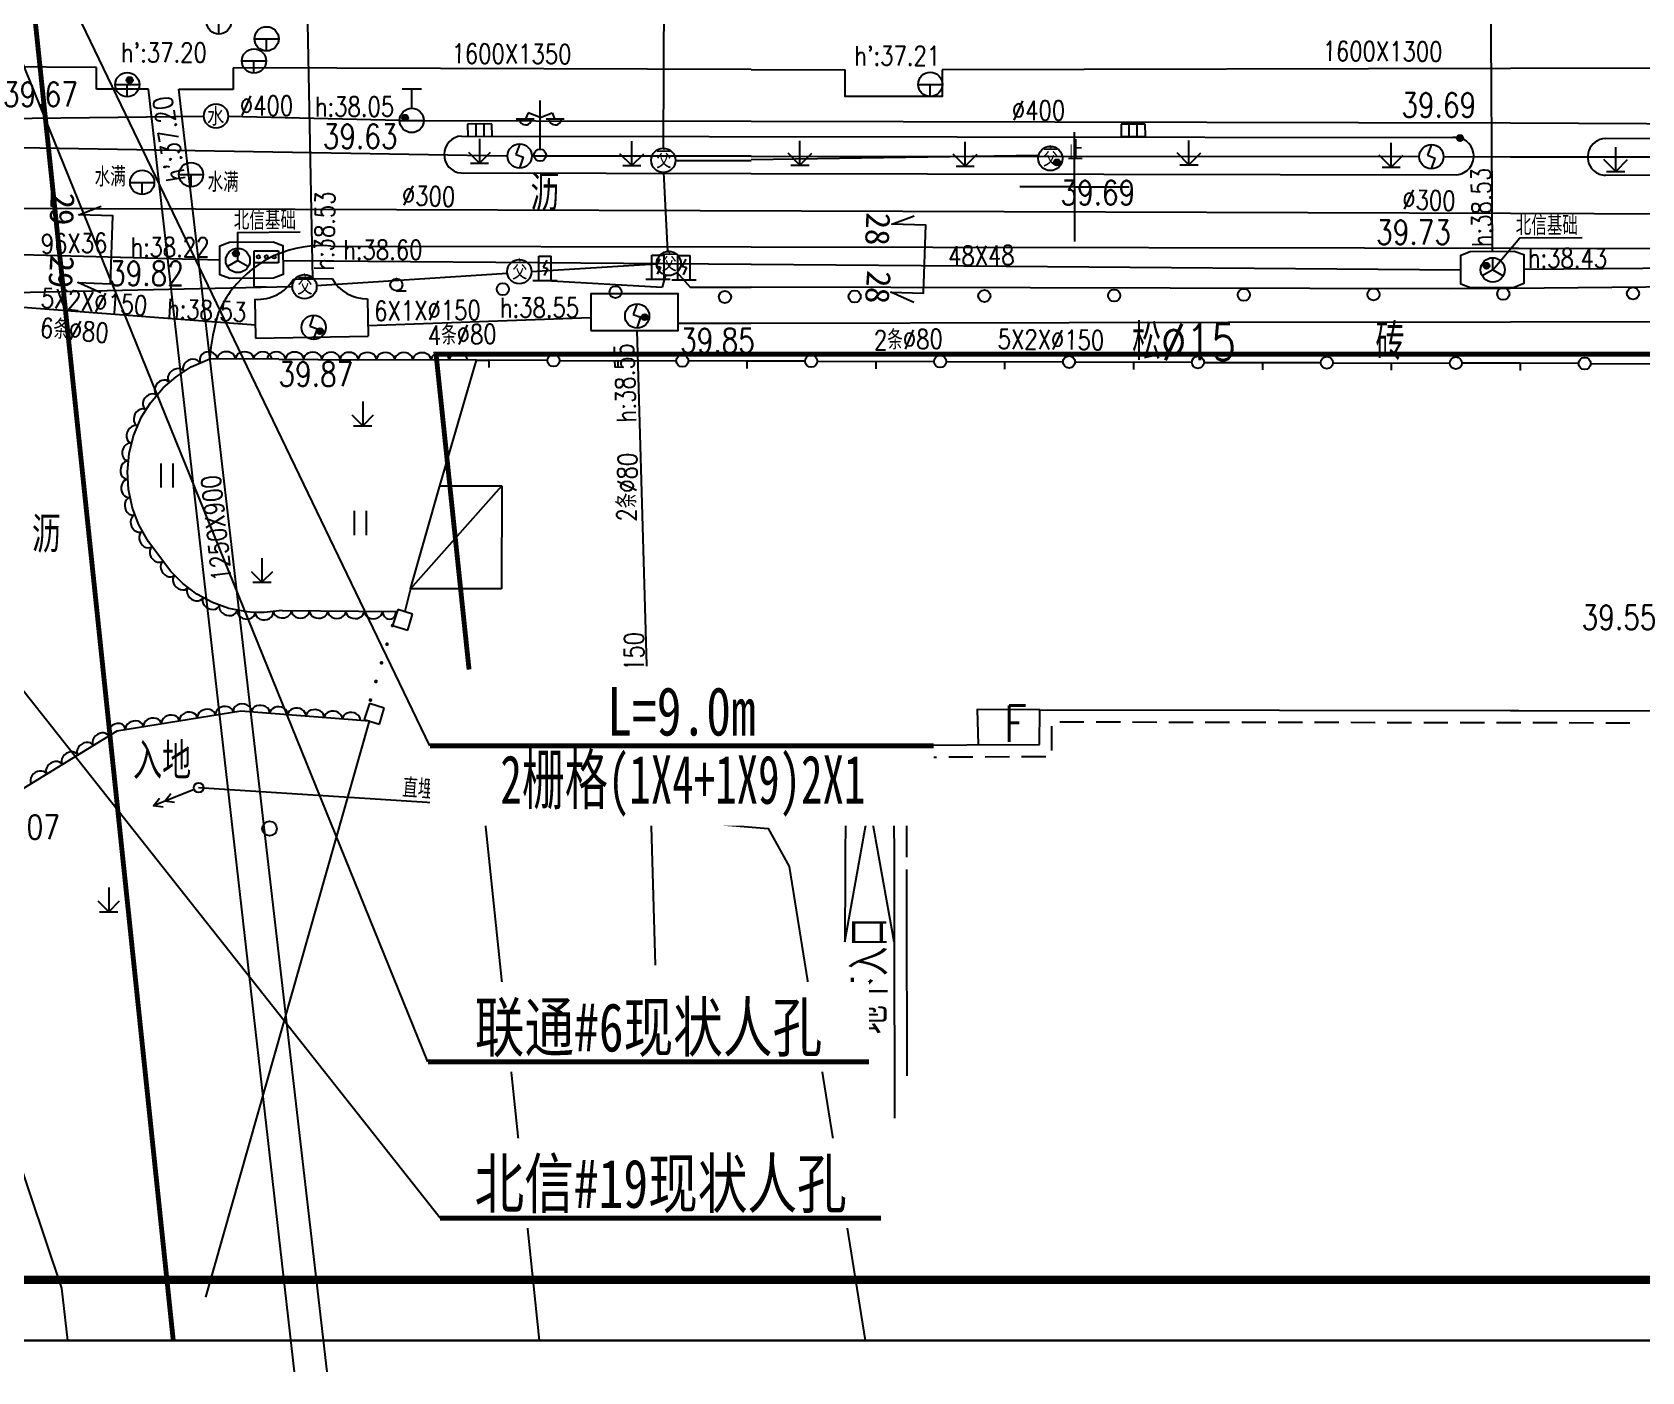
# Model space of a CAD drawing. Header units: inches. Extents: x 505347 to 508499, y 312634 to 313316.
# Drawn here: x 505903.4 to 505969.8, y 312808.7 to 312863.9 of the extents above; entities that cross this region are included whole.
import ezdxf
from ezdxf.enums import TextEntityAlignment as Align
from ezdxf.lldxf.tags import DXFTag

# ---------------------------------------------------------------- set-up
doc = ezdxf.new("R2010")
doc.units = ezdxf.units.IN
doc.header["$LTSCALE"] = 0.5
doc.header["$MEASUREMENT"] = 0
doc.linetypes.add('ACAD_ISO05W100', pattern=[33, 24, -3, 0, -3, 0, -3])
for name, color, linetype in [('BJ0', 7, 'Continuous'), ('BJ02', 7, 'Continuous'), ('BJ03', 7, 'Continuous'), ('BJ04', 7, 'Continuous'), ('BJ05', 7, 'Continuous'), ('BJ08', 7, 'Continuous'), ('BJ09', 7, 'Continuous'), ('BJ10', 7, 'Continuous'), ('BZ', 2, 'Continuous'), ('上水井', 4, 'Continuous'), ('上水注记', 4, 'Continuous'), ('上水管线', 4, 'Continuous'), ('上水高程表', 4, 'Continuous'), ('公安交通井', 163, 'Continuous'), ('公安交通管线', 163, 'Continuous'), ('各家需求标注', 6, 'Continuous'), ('热力井', 40, 'Continuous'), ('热力注记', 40, 'Continuous'), ('热力管线', 40, 'Continuous'), ('热力高程表', 40, 'Continuous'), ('照明井', 193, 'Continuous'), ('照明管线', 193, 'Continuous'), ('燃气注记', 6, 'Continuous'), ('燃气管线', 6, 'Continuous'), ('电信井权属', 7, 'Continuous'), ('电信井（北信基础）', 3, 'Continuous'), ('电信断面图及编号', 3, 'Continuous'), ('电信注记', 3, 'Continuous'), ('电信管线', 3, 'Continuous'), ('电信规划位置', 1, 'Continuous'), ('电信高程表', 3, 'Continuous'), ('电力井', 1, 'Continuous'), ('电力注记', 1, 'Continuous'), ('电力管线', 1, 'Continuous'), ('电力高程表', 1, 'Continuous'), ('道路红线', 1, 'Continuous'), ('雨蓖子', 34, 'Continuous')]:
    doc.layers.add(name, color=color, linetype=linetype)
doc.styles.add('HZ', font='simplex.shx', dxfattribs={"bigfont": 'hztxt'})
doc.styles.get("Standard").update_dxf_attribs({"font": 'txt.shx', "bigfont": 'hztxt.shx'})
doc.styles.add('粗宋', font='', dxfattribs={"width": 0.75})
doc.styles.add('粗等线', font='simhei.ttf')
doc.styles.add('细等线', font='txt.shx', dxfattribs={"bigfont": 'ht.shx'})
doc.styles.get('粗宋').set_extended_font_data('SimSun')
tags = doc.linetypes.add('DL', pattern='A,15,-4.925,[130,ltypeshp.shx,S=0.5,R=330,X=-0.15,Y=0.433],0,[130,ltypeshp.shx,S=0.4,R=90,X=0,Y=0],-0.15,[130,ltypeshp.shx,S=0.5,R=150,X=0,Y=-0.433],-4.925,15', length=40).pattern_tags.tags
tags[32:33] = [DXFTag(74, 4), DXFTag(75, 0), DXFTag(340, '0'), DXFTag(46, 1.0), DXFTag(50, 0.0), DXFTag(44, 0.0), DXFTag(45, 0.0)]
tags[30:31] = [DXFTag(74, 4), DXFTag(75, 0), DXFTag(340, '0'), DXFTag(46, 1.0), DXFTag(50, 0.0), DXFTag(44, 0.0), DXFTag(45, 0.0)]
tags[4:5] = [DXFTag(74, 4), DXFTag(75, 0), DXFTag(340, '0'), DXFTag(46, 1.0), DXFTag(50, 0.0), DXFTag(44, 0.0), DXFTag(45, 0.0)]
tags = doc.linetypes.add('DX', pattern='A,15,-5,[130,ltypeshp.shx,S=1,R=330,X=0,Y=0],-5,15', length=40).pattern_tags.tags
tags[16:17] = [DXFTag(74, 4), DXFTag(75, 0), DXFTag(340, '0'), DXFTag(46, 1.0), DXFTag(50, 0.0), DXFTag(44, 0.0), DXFTag(45, 0.0)]
tags[14:15] = [DXFTag(74, 4), DXFTag(75, 0), DXFTag(340, '0'), DXFTag(46, 1.0), DXFTag(50, 0.0), DXFTag(44, 0.0), DXFTag(45, 0.0)]
tags[4:5] = [DXFTag(74, 4), DXFTag(75, 0), DXFTag(340, '0'), DXFTag(46, 1.0), DXFTag(50, 0.0), DXFTag(44, 0.0), DXFTag(45, 0.0)]
tags = doc.linetypes.add('SS', pattern='A,15,-1.9,[130,ltypeshp.shx,S=1,R=330,X=0,Y=0],-1.2,[130,ltypeshp.shx,S=1,R=330,X=0,Y=0],-1.9,15', length=35).pattern_tags.tags
tags[24:25] = [DXFTag(74, 4), DXFTag(75, 0), DXFTag(340, '0'), DXFTag(46, 1.0), DXFTag(50, 0.0), DXFTag(44, 0.0), DXFTag(45, 0.0)]
tags[22:23] = [DXFTag(74, 4), DXFTag(75, 0), DXFTag(340, '0'), DXFTag(46, 1.0), DXFTag(50, 0.0), DXFTag(44, 0.0), DXFTag(45, 0.0)]
tags[4:5] = [DXFTag(74, 4), DXFTag(75, 0), DXFTag(340, '0'), DXFTag(46, 1.0), DXFTag(50, 0.0), DXFTag(44, 0.0), DXFTag(45, 0.0)]
tags = doc.linetypes.add('TRQZ', pattern='A,15,[130,ltypeshp.shx,S=0.6,R=0,X=0,Y=0],-2.5,[133,ltypeshp.shx,S=0.05,R=0,X=0,Y=0],-2.5,[130,ltypeshp.shx,S=0.6,R=0,X=0,Y=0],15', length=35).pattern_tags.tags
tags[28:29] = [DXFTag(74, 4), DXFTag(75, 0), DXFTag(340, '0'), DXFTag(46, 1.0), DXFTag(50, 0.0), DXFTag(44, 0.0), DXFTag(45, 0.0)]

# ---------------------------------------------------------------- blocks, each defined once
blk = doc.blocks.new('B5461')
for q in [(-0.866025, -0.5), (0, 1), (0.866025, -0.5)]:
    blk.add_line((0, 0), q)
blk.add_circle((0, 0), 1)
blk = doc.blocks.new('B552')
for p, q in [((0.984668, 0.518566), (-1.015332, 0.518566)), ((-1.015332, 0.518566), (-1.015332, -0.481434)), ((0.984668, -0.481434), (0.984668, 0.518566)), ((-1.015332, -0.481434), (0.984668, -0.481434))]:
    blk.add_line(p, q)
at = {"linetype": 'Continuous'}
for p, q in [((-0.348666, -0.481434), (-0.348666, 0.518566)), ((0.318001, -0.481434), (0.318001, 0.518566))]:
    blk.add_line(p, q, dxfattribs=at)
blk = doc.blocks.new('BC028')
for p, q in [((0, 0.5), (0, 4.5)), ((-1.98, 3), (-0.49, 3)), ((-0.99, 3.5), (-1.19, 3)), ((0, 3.1), (-0.99, 3.5)), ((0, 3.1), (1, 3.5)), ((0.5, 3), (2, 3)), ((1, 3.5), (1.2, 3))]:
    blk.add_line(p, q)
blk.add_circle((0, 0), 0.5)
for centre in [(-1.19, 3), (1.25, 3)]:
    blk.add_arc(centre, 0.5, 179, 0)
blk = doc.blocks.new('953')
for p, q in [((0, 2), (0, 0)), ((0, 0), (-0.87, 0.87)), ((-0.75, 0), (0.75, 0)), ((0.87, 0.87), (0, 0))]:
    blk.add_line(p, q)
blk = doc.blocks.new('B8003')
at = {"color": 0}
for p, q in [((0, 3), (2, 3)), ((0, 0), (0, 3)), ((2, 3), (2, 2)), ((2, 2), (0, 2)), ((1, 0), (0, 0))]:
    blk.add_line(p, q, dxfattribs=at)
for centre in [(0.36, 2.49), (1.02, 2.49), (1.65, 2.49)]:
    blk.add_circle(centre, 0.135)
blk = doc.blocks.new('9371')
blk.add_circle((0, 0), 0.6)
blk = doc.blocks.new('BC112')
for p, q in [((-0.49, -0.99), (-0.49, 1.01)), ((0.51, -0.99), (0.51, 1.01))]:
    blk.add_line(p, q)
blk = doc.blocks.new('B954')
at = {"linetype": 'Continuous'}
for p, q in [((0, 0), (0, 2)), ((0, 0), (-0.978957, 0.978957)), ((-0.75, 0), (0.75, 0)), ((0, 0), (0.978957, 0.978957))]:
    blk.add_line(p, q, dxfattribs=at)
blk = doc.blocks.new('B5123')
at = {"linetype": 'Continuous'}
for p, q in [((-0.5, 0), (-0.5, 2)), ((-0.5, 2), (0.5, 2)), ((0.16646, 1.689058), (-0.138788, 1.112143)), ((0.5, 0), (0.5, 2)), ((-1, 0), (1, 0)), ((-0.138788, 1.112143), (0.204287, 0.999847)), ((0.204287, 0.999847), (-0.076061, 0.408413))]:
    blk.add_line(p, q, dxfattribs=at)
blk = doc.blocks.new('B545')
for p, q in [((-1, 0), (1, 0)), ((0, -1), (0, 0))]:
    blk.add_line(p, q)
blk.add_circle((0, 0), 1)
blk = doc.blocks.new('B8211')
blk.add_hatch(color=256).paths.add_polyline_path([(0.25, 0, 1), (-0.25, 0, 1)])
blk.add_circle((0, 0), 0.25)
blk = doc.blocks.new('JT')
at = {"layer": '公安交通井'}
blk.add_circle((0, 0), 0.5, dxfattribs=at)
at = {"layer": '公安交通井', "width": 0.8}
blk.add_text('交', height=0.8, dxfattribs=at).set_placement((-0.304, -0.335, -50.185))
blk = doc.blocks.new('B553')
at = {"linetype": 'Continuous'}
for p, q in [((-0.8, 2.6), (0.8, 2.6)), ((0, 1), (0, 2.6)), ((-1, 0), (1, 0))]:
    blk.add_line(p, q, dxfattribs=at)
blk.add_circle((0, 0), 1, dxfattribs=at)
blk = doc.blocks.new('B547')
at = {"linetype": 'Continuous'}
for p, q in [((0, 1), (-0.31427, 0.111111)), ((-0.31427, 0.111111), (0.31427, -0.111111)), ((0, -1), (0.31427, -0.111111))]:
    blk.add_line(p, q, dxfattribs=at)
blk.add_circle((0, 0), 1)
blk = doc.blocks.new('B5502')
blk.add_circle((0, 0), 1)
at = {"style": '细等线'}
blk.add_text('水', height=1.5, dxfattribs=at).set_placement((-0.74, -0.79))
blk = doc.blocks.new('111111')
for p, q in [((518331.076, 303651.061), (518751.076, 303651.061)), ((518751.076, 303651.061), (518331.076, 303651.061)), ((518343.576, 303505.111), (518748.576, 303505.111)), ((518331.076, 303502.611), (518751.076, 303502.611))]:
    blk.add_line(p, q)
at = {"const_width": 0.35}
blk.add_lwpolyline([(518343.576, 303648.561), (518748.576, 303648.561), (518748.576, 303505.111), (518343.576, 303505.111)], close=True, dxfattribs=at)
blk = doc.blocks.new('A$C23F021E1')
at = {"color": 255}
blk.add_wipeout([(0, 6.569), (20.762, 6.569), (20.762, 0), (0, 0)], dxfattribs=at).dxf.layer = 'BZ'
at = {"layer": 'BZ', "color": 0, "const_width": 0.2}
blk.add_lwpolyline([(0, 3.285), (20.762, 3.285)], dxfattribs=at)
at = {"layer": 'BZ', "style": '粗宋', "width": 0.75, "flags": 8}
for tag, p in [('X=', (10.365, 3.712)), ('Y=', (10.426, 0.898))]:
    blk.add_attdef(tag, text='', height=2, dxfattribs=at).set_placement(p, align=Align.CENTER)
blk = doc.blocks.new('A$C463E76B2')
at = {"color": 255}
blk.add_wipeout([(0, 3.692), (18.176, 3.692), (18.176, 0), (0, 0)], dxfattribs=at).dxf.layer = 'BZ'
at = {"layer": 'BZ', "color": 0, "const_width": 0.2}
blk.add_lwpolyline([(0, 0.407), (18.176, 0.407)], dxfattribs=at)
at = {"layer": 'BZ', "style": '粗宋', "width": 0.75, "flags": 8}
blk.add_attdef('X=', text='', height=2, dxfattribs=at).set_placement((9.088, 0.834), align=Align.CENTER)

msp = doc.modelspace()

# ---------------------------------------------------------------- linework, layer by layer
at = {"layer": 'BJ0'}
for q in [(505946.396, 312859.728, 82.3), (505944.146, 312857.478, 82.3), (505946.396, 312855.228, 82.3), (505948.646, 312857.478, 82.3)]:
    msp.add_line((505946.396, 312857.478, 82.3), q, dxfattribs=at)
at = {"layer": 'BJ02', "linetype": 'Continuous'}
for p, q in [((505921.76, 312850.334, 82.3), (505922.272, 312850.333, 82.3)), ((505922.272, 312850.333, 82.3), (505922.271, 312850.033, 82.3)), ((505924.678, 312850.326, 82.3), (505922.272, 312850.333, 82.3)), ((505925.178, 312850.325, 82.3), (505929.99, 312850.311, 82.3)), ((505927.584, 312850.318, 82.3), (505927.583, 312850.018, 82.3)), ((505932.896, 312850.303, 82.3), (505930.49, 312850.31, 82.3)), ((505932.896, 312850.303, 82.3), (505932.895, 312850.003, 82.3)), ((505933.08, 312850.303, 82.3), (505932.896, 312850.303, 82.3)), ((505935.302, 312850.296, 82.3), (505933.08, 312850.303, 82.3)), ((505935.802, 312850.295, 82.3), (505940.614, 312850.281, 82.3)), ((505938.208, 312850.288, 82.3), (505938.207, 312849.988, 82.3)), ((505941.114, 312850.28, 82.3), (505945.925, 312850.266, 82.3)), ((505943.519, 312850.273, 82.3), (505943.519, 312849.973, 82.3)), ((505946.425, 312850.265, 82.3), (505951.237, 312850.251, 82.3)), ((505948.831, 312850.258, 82.3), (505948.831, 312849.958, 82.3)), ((505951.737, 312850.25, 82.3), (505956.549, 312850.237, 82.3)), ((505954.143, 312850.243, 82.3), (505954.142, 312849.943, 82.3)), ((505957.049, 312850.235, 82.3), (505961.861, 312850.222, 82.3)), ((505959.455, 312850.228, 82.3), (505959.454, 312849.928, 82.3)), ((505964.369, 312850.215, 82.3), (505962.361, 312850.22, 82.3)), ((505964.713, 312850.214, 82.3), (505964.369, 312850.215, 82.3)), ((505964.767, 312850.213, 82.3), (505964.369, 312850.215, 82.3)), ((505964.767, 312850.213, 82.3), (505964.766, 312849.913, 82.3)), ((505967.173, 312850.207, 82.3), (505964.767, 312850.213, 82.3)), ((505967.673, 312850.205, 82.3), (505972.485, 312850.192, 82.3)), ((505919.044, 312840.916, 82.3), (505920.249, 312845.164, 82.3)), ((505919.044, 312840.916, 82.3), (505922.795, 312845.163, 82.3)), ((505920.249, 312845.164, 82.3), (505922.795, 312845.163, 82.3)), ((505922.795, 312845.163, 82.3), (505922.793, 312840.915, 82.3)), ((505919.044, 312840.916, 82.3), (505918.804, 312839.981, 82.3)), ((505922.793, 312840.915, 82.3), (505919.044, 312840.916, 82.3)), ((505919.044, 312840.916, 82.3), (505919.044, 312840.916, 82.3)), ((505918.52, 312840.071, 82.3), (505918.298, 312839.404, 82.3)), ((505919.124, 312839.88, 82.3), (505918.52, 312840.071, 82.3)), ((505918.933, 312839.214, 82.3), (505919.124, 312839.88, 82.3)), ((505918.298, 312839.404, 82.3), (505918.933, 312839.214, 82.3)), ((505917.345, 312836.196, 82.3), (505917.123, 312835.53, 82.3)), ((505917.948, 312836.006, 82.3), (505917.345, 312836.196, 82.3)), ((505917.758, 312835.339, 82.3), (505917.948, 312836.006, 82.3)), ((505944.964, 312834.511, 82.3), (505944.965, 312835.94, 82.3)), ((505944.965, 312835.94, 82.3), (505964.713, 312835.909, 82.3)), ((505964.369, 312835.91, 82.3), (505986.743, 312835.874, 82.3)), ((505910.609, 312811.738, 82.3), (505917.345, 312835.466, 82.3)), ((505917.123, 312835.53, 82.3), (505917.345, 312835.466, 82.3)), ((505917.345, 312835.466, 82.3), (505917.758, 312835.339, 82.3)), ((505945.464, 312834.265, 82.3), (505945.465, 312835.265, 82.3)), ((505945.79, 312835.439, 82.3), (505946.79, 312835.437, 82.3)), ((505947.29, 312835.436, 82.3), (505948.29, 312835.435, 82.3)), ((505948.79, 312835.434, 82.3), (505949.79, 312835.432, 82.3)), ((505950.29, 312835.432, 82.3), (505951.29, 312835.43, 82.3)), ((505951.79, 312835.429, 82.3), (505952.79, 312835.428, 82.3)), ((505953.29, 312835.427, 82.3), (505954.29, 312835.425, 82.3)), ((505954.79, 312835.424, 82.3), (505955.79, 312835.423, 82.3)), ((505956.29, 312835.422, 82.3), (505957.29, 312835.421, 82.3)), ((505957.79, 312835.42, 82.3), (505958.79, 312835.418, 82.3)), ((505959.29, 312835.417, 82.3), (505960.29, 312835.416, 82.3)), ((505960.79, 312835.415, 82.3), (505961.79, 312835.413, 82.3)), ((505962.29, 312835.413, 82.3), (505963.29, 312835.411, 82.3)), ((505963.79, 312835.41, 82.3), (505964.713, 312835.409, 82.3)), ((505964.369, 312835.41, 82.3), (505964.79, 312835.409, 82.3)), ((505965.29, 312835.408, 82.3), (505966.29, 312835.406, 82.3)), ((505966.79, 312835.406, 82.3), (505967.79, 312835.404, 82.3)), ((505968.29, 312835.403, 82.3), (505969.29, 312835.402, 82.3)), ((505938.964, 312834.48, 82.3), (505944.964, 312834.511, 82.3)), ((505938.994, 312819.109, 82.3), (505938.964, 312834.48, 82.3)), ((505938.964, 312834.48, 82.3), (505938.964, 312834.48, 82.3)), ((505939.465, 312833.862, 82.3), (505939.473, 312829.862, 82.3)), ((505939.715, 312833.984, 82.3), (505940.715, 312833.989, 82.3)), ((505941.215, 312833.992, 82.3), (505942.215, 312833.997, 82.3)), ((505942.715, 312833.999, 82.3), (505943.715, 312834.005, 82.3)), ((505944.215, 312834.007, 82.3), (505945.215, 312834.012, 82.3)), ((505939.47, 312831.362, 82.3), (505939.468, 312832.362, 82.3)), ((505936.932, 312826.382, 82.3), (505937.948, 312832.035, 82.3)), ((505936.964, 312832.035, 82.3), (505936.932, 312826.382, 82.3)), ((505938.964, 312832.035, 82.3), (505936.964, 312832.035, 82.3)), ((505938.963, 312826.382, 82.3), (505937.948, 312832.035, 82.3)), ((505939.474, 312829.362, 82.3), (505939.482, 312825.362, 82.3)), ((505939.477, 312827.862, 82.3), (505939.491, 312820.862, 82.3))]:
    msp.add_line(p, q, dxfattribs=at)
at = {"layer": 'BJ02', "elevation": 82.3}
msp.add_lwpolyline([(505920.249, 312845.164), (505921.76, 312850.334)], dxfattribs=at)
at = {"layer": 'BJ02', "linetype": 'Continuous', "elevation": 82.3, "flags": 128}
msp.add_lwpolyline([(505944.965, 312835.94), (505942.393, 312835.941), (505942.425, 312834.512)], dxfattribs=at)
at = {"layer": 'BJ02', "linetype": 'Continuous'}
for centre in [(505924.928, 312850.325, 82.3), (505930.24, 312850.311, 82.3), (505935.552, 312850.296, 82.3), (505940.864, 312850.281, 82.3), (505946.175, 312850.266, 82.3), (505951.487, 312850.251, 82.3), (505956.799, 312850.236, 82.3), (505962.111, 312850.221, 82.3), (505967.423, 312850.206, 82.3)]:
    msp.add_circle(centre, 0.25, dxfattribs=at)
at = {"layer": 'BJ04', "linetype": 'Continuous', "flags": 128}
for points, elevation in [([(505921.14, 312859.57, 0.935548), (505921.12, 312858.051)], 82.3), ([(505962.139, 312857.976, 0.439681), (505962.843, 312858.871, 0.398628), (505961.997, 312859.514)], 82.3), ([(505968.268, 312859.47, 0.659224), (505967.786, 312858.157, 0.207526), (505968.278, 312857.964)], 82.3), ([(505915.761, 312855.04, 0.25643), (505911.693, 312853.263, 0.059645), (505911.131, 312852.322, 0.059645), (505910.767, 312850.391)], 122.15)]:
    msp.add_lwpolyline(points, format="xyb", dxfattribs=dict(at, elevation=elevation))
at = {"layer": 'BJ04', "linetype": 'Continuous', "elevation": 82.3, "flags": 128}
for points in [[(505921.14, 312859.57), (505961.997, 312859.514)], [(505921.12, 312858.051), (505933.08, 312858.029)], [(505933.08, 312858.029), (505962.139, 312857.976)]]:
    msp.add_lwpolyline(points, dxfattribs=at)
at = {"layer": 'BJ04', "linetype": 'Continuous'}
for points, elevation in [([(505968.268, 312859.47), (505989.438, 312859.496)], 82.3), ([(505984.768, 312857.478), (505977.992, 312857.935), (505968.278, 312857.964)], 82.3), ([(505915.761, 312855.04), (505933.08, 312855.011)], 122.15), ([(505933.08, 312855.011), (505940.561, 312854.999)], 122.15), ([(505940.561, 312854.999), (505958.356, 312854.97)], 122.15), ([(505958.356, 312854.97), (505964.713, 312854.959)], 122.15), ([(505964.369, 312854.96), (505977.599, 312854.938), (505989.438, 312854.153)], 122.15), ([(505964.369, 312854.96), (505964.713, 312854.959)], 122.15)]:
    msp.add_lwpolyline(points, dxfattribs=dict(at, elevation=elevation))
at = {"layer": 'BJ04', "linetype": 'Continuous', "const_width": 0.075, "elevation": 82.3}
for points in [[(505918.287, 312839.368, 1), (505918.308, 312839.44, 1)], [(505918.059, 312838.602, 1), (505918.08, 312838.673, 1)], [(505917.831, 312837.835, 1), (505917.853, 312837.907, 1)], [(505917.603, 312837.068, 1), (505917.625, 312837.14, 1)], [(505917.376, 312836.301, 1), (505917.397, 312836.373, 1)]]:
    msp.add_lwpolyline(points, format="xyb", close=True, dxfattribs=at)
at = {"layer": 'BJ05', "linetype": 'Continuous', "elevation": 82.3, "flags": 128}
for points in [[(505910.119, 312832.654), (505908.445, 312831.984)], [(505908.841, 312831.927), (505908.445, 312831.984), (505908.692, 312832.298)], [(505909.308, 312832.114), (505908.912, 312832.171), (505909.16, 312832.485)]]:
    msp.add_lwpolyline(points, dxfattribs=at)
at = {"layer": 'BJ05', "linetype": 'Continuous'}
msp.add_circle((505910.305, 312832.728, 82.3), 0.2, dxfattribs=at)
at = {"layer": 'BJ08', "linetype": 'Continuous', "elevation": 82.3}
for points in [[(505913.755, 312840.02), (505913.011, 312839.939), (505912.562, 312839.946), (505912.301, 312839.968), (505911.556, 312840.113), (505910.876, 312840.357), (505910.237, 312840.701), (505909.661, 312841.132), (505909.151, 312841.647), (505908.629, 312842.348), (505908.235, 312842.856), (505907.84, 312843.553), (505907.579, 312844.244), (505907.416, 312845.011), (505907.375, 312845.741), (505907.445, 312846.499), (505907.625, 312847.225), (505907.958, 312848.003), (505908.318, 312848.583), (505908.845, 312849.2), (505909.376, 312849.659), (505910.002, 312850.059), (505910.767, 312850.391)], [(505913.607, 312850.377), (505910.767, 312850.391)], [(505921.76, 312850.334), (505916.854, 312850.36)], [(505913.755, 312840.02), (505918.489, 312839.979)], [(505917.345, 312835.466), (505912.045, 312835.884), (505906.931, 312835.055), (505901.235, 312831.564), (505902.693, 312817.953), (505904.65, 312812.111), (505904.897, 312809.949)]]:
    msp.add_lwpolyline(points, dxfattribs=at)
at = {"layer": 'BJ08', "elevation": 82.3}
msp.add_lwpolyline([(505913.607, 312850.377), (505916.854, 312850.36)], dxfattribs=at)
at = {"layer": 'BJ08', "linetype": 'Continuous'}
for centre, major_axis, ratio, start_param, end_param in [((505910.023, 312850.068, 82.3), (-0.344, -0.15), 0.8, 3.141593, 6.467847), ((505910.711, 312850.367, 82.3), (0.363, 0.017), 0.872307, 0.017859, 3.553265), ((505911.449, 312850.388, 82.3), (0.375, -0.002), 0.8, 0, 3.141593), ((505912.199, 312850.384, 82.3), (0.375, -0.002), 0.8, 0, 3.141593), ((505912.949, 312850.38, 82.3), (0.375, -0.002), 0.8, 0, 3.141593), ((505913.51, 312850.377, 82.3), (0.375, -0.002), 0.8, 0, 3.141593), ((505914.26, 312850.373, 82.3), (0.375, -0.002), 0.8, 0, 3.141593), ((505915.01, 312850.369, 82.3), (0.375, -0.002), 0.8, 0, 3.141593), ((505915.76, 312850.365, 82.3), (0.375, -0.002), 0.8, 0, 3.141593), ((505916.51, 312850.362, 82.3), (0.375, -0.002), 0.8, 0, 3.141593), ((505917.26, 312850.358, 82.3), (0.375, -0.002), 0.8, 0, 3.141593), ((505918.01, 312850.354, 82.3), (0.375, -0.002), 0.8, 0, 3.141593), ((505918.76, 312850.35, 82.3), (0.375, -0.002), 0.8, 0, 3.141593), ((505919.51, 312850.346, 82.3), (0.375, -0.002), 0.8, 0, 3.141593), ((505920.26, 312850.342, 82.3), (0.375, -0.002), 0.8, 0, 3.141593), ((505921.01, 312850.338, 82.3), (0.375, -0.002), 0.8, 0, 3.141593), ((505908.824, 312849.176, 82.3), (-0.243, -0.285), 0.8, 2.968605, 6.283185), ((505909.39, 312849.668, 82.3), (-0.316, -0.202), 0.8, 3.141593, 6.455539), ((505908.338, 312848.605, 82.3), (-0.243, -0.285), 0.8, 3.141593, 6.454903), ((505907.943, 312847.968, 82.3), (-0.147, -0.345), 0.8, 2.969901, 6.283185), ((505907.648, 312847.279, 82.3), (-0.147, -0.345), 0.8, 3.141593, 6.450983), ((505907.459, 312846.554, 82.3), (-0.09, -0.364), 0.8, 3.141593, 6.443336), ((505907.381, 312845.808, 82.3), (-0.035, -0.373), 0.8, 3.141593, 6.436058), ((505907.413, 312845.06, 82.3), (0.021, -0.374), 0.8, 3.141593, 6.447731), ((505907.562, 312844.325, 82.3), (0.078, -0.367), 0.8, 3.141593, 6.431396), ((505907.815, 312843.62, 82.3), (0.133, -0.351), 0.8, 3.141593, 6.43858), ((505908.174, 312842.963, 82.3), (0.185, -0.326), 0.8, 3.141593, 6.404693), ((505908.62, 312842.36, 82.3), (0.23, -0.296), 0.8, 3.141593, 6.25823), ((505909.067, 312841.759, 82.3), (0.224, -0.301), 0.8, 3.141593, 6.39356), ((505909.58, 312841.213, 82.3), (0.264, -0.266), 0.8, 3.141593, 6.411841), ((505910.17, 312840.751, 82.3), (0.3, -0.225), 0.8, 3.141593, 6.427103), ((505910.824, 312840.385, 82.3), (0.33, -0.178), 0.8, 3.141593, 6.439558), ((505911.526, 312840.124, 82.3), (0.353, -0.127), 0.8, 3.141593, 6.456504), ((505912.261, 312839.976, 82.3), (0.368, -0.072), 0.8, 3.141593, 6.41727), ((505913.009, 312839.939, 82.3), (0.375, -0.005), 0.8, 3.141593, 6.435771), ((505913.755, 312840.02, 82.3), (-0.375, 0.003), 0.8, 0.146656, 3.141593), ((505914.505, 312840.014, 82.3), (-0.375, 0.003), 0.8, 6.283185, 9.424778), ((505915.255, 312840.007, 82.3), (-0.375, 0.003), 0.8, 0, 3.141593), ((505916.004, 312840.001, 82.3), (-0.375, 0.003), 0.8, 0, 3.141593), ((505916.754, 312839.994, 82.3), (-0.375, 0.003), 0.8, 0, 3.141593), ((505917.504, 312839.987, 82.3), (-0.375, 0.003), 0.8, 0, 3.141593), ((505918.157, 312839.982, 82.3), (0.095, -0.301), 0.870739, 4.437416, 7.579009), ((505908.408, 312835.295, 82.3), (0.37, 0.06), 0.8, 0, 3.141593), ((505909.149, 312835.415, 82.3), (0.37, 0.06), 0.8, 0, 3.141593), ((505909.889, 312835.535, 82.3), (0.37, 0.06), 0.8, 0, 3.141593), ((505910.63, 312835.655, 82.3), (0.37, 0.06), 0.8, 0, 3.141593), ((505911.37, 312835.775, 82.3), (0.37, 0.06), 0.8, 0, 3.141593), ((505912.111, 312835.879, 82.3), (0.374, -0.029), 0.8, 0, 3.385994), ((505912.859, 312835.82, 82.3), (0.374, -0.029), 0.8, 0, 3.141593), ((505913.606, 312835.761, 82.3), (0.374, -0.029), 0.8, 0, 3.141593), ((505914.354, 312835.702, 82.3), (0.374, -0.029), 0.8, 0, 3.141593), ((505915.102, 312835.643, 82.3), (0.374, -0.029), 0.8, 0, 3.141593), ((505915.849, 312835.584, 82.3), (0.374, -0.029), 0.8, 0, 3.141593), ((505916.597, 312835.525, 82.3), (0.374, -0.029), 0.8, 0, 3.141593), ((505906.289, 312834.662, 82.3), (0.32, 0.196), 0.8, 0, 3.141593), ((505906.928, 312835.054, 82.3), (0.32, 0.196), 0.8, 5.812933, 9.424778), ((505907.668, 312835.175, 82.3), (0.37, 0.06), 0.8, 0, 3.141593), ((505905.649, 312834.27, 82.3), (0.32, 0.196), 0.8, 0, 3.141593), ((505904.37, 312833.486, 82.3), (0.32, 0.196), 0.8, 0, 3.141593), ((505905.01, 312833.878, 82.3), (0.32, 0.196), 0.8, 0, 3.141593), ((505903.731, 312833.094, 82.3), (0.32, 0.196), 0.8, 0, 3.141593)]:
    msp.add_ellipse(centre, major_axis=major_axis, ratio=ratio, start_param=start_param, end_param=end_param, dxfattribs=at)
at = {"layer": 'BJ09', "linetype": 'Continuous'}
msp.add_line((505918.456, 312853.198, 122.051), (505918.856, 312853.198, 122.051), dxfattribs=at)
for centre in [(505918.456, 312853.448, 122.051), (505922.843, 312853.263, 82.3), (505927.489, 312853.145, 82.3), (505931.995, 312852.943, 82.3), (505937.34, 312852.964, 82.3), (505942.686, 312852.985, 82.3), (505948.032, 312853.007, 82.3), (505953.378, 312853.028, 82.3), (505958.724, 312853.049, 82.3), (505964.07, 312853.07, 82.3), (505969.416, 312853.091, 82.3)]:
    msp.add_circle(centre, 0.25, dxfattribs=at)
at = {"layer": '上水管线', "linetype": 'SS', "ltscale": 0.6, "elevation": 82.3}
for points in [[(505898.719, 312860.261), (505910.525, 312860.392)], [(505911.522, 312860.386), (505918.589, 312860.227)], [(505919.587, 312860.214), (505924.207, 312860.204)], [(505924.207, 312860.204), (505933.08, 312860.184)], [(505933.08, 312860.184), (505964.369, 312860.115)], [(505964.369, 312860.115), (505989.577, 312859.993)]]:
    msp.add_lwpolyline(points, dxfattribs=at)
at = {"layer": '公安交通管线'}
for points, elevation in [([(505929.458, 312859.08), (505929.561, 312881.541)], 122.041), ([(505929.963, 312858.564), (505933.08, 312858.564)], 122.122), ([(505933.08, 312858.61), (505944.904, 312858.784)], 122.122), ([(505929.643, 312854.818), (505929.48, 312858.068)], 122.122), ([(505924.027, 312853.986), (505929.147, 312854.315)], 122.122), ([(505915.163, 312853.417), (505923.02, 312853.922)], 122.122), ([(505924.616, 312853.62), (505929.413, 312853.342)], 82.3), ([(505929.54, 312853.855), (505929.413, 312853.342)], 122.155), ([(505930.014, 312853.962), (505930.562, 312853.353)], 122.122), ([(505989.438, 312853.533), (505964.369, 312853.298)], 121.75), ([(505889.368, 312852.841), (505914.167, 312853.375)], 122.223), ([(505930.562, 312853.353), (505933.08, 312853.347)], 122.122), ([(505964.369, 312853.298), (505961.848, 312853.274), (505933.08, 312853.347)], 121.75)]:
    msp.add_lwpolyline(points, dxfattribs=dict(at, elevation=elevation))
at = {"layer": '热力管线'}
for p, q in [((505906.099, 312862.397, 82.3), (505888.05, 312862.506, 82.3)), ((505906.095, 312861.504, 82.3), (505906.099, 312862.397, 82.3)), ((505911.733, 312862.385, 82.3), (505911.729, 312861.492, 82.3)), ((505933.08, 312862.312, 82.3), (505911.733, 312862.385, 82.3)), ((505908.237, 312861.5, 82.3), (505906.095, 312861.504, 82.3)), ((505911.729, 312861.492, 82.3), (505909.488, 312861.497, 82.3))]:
    msp.add_line(p, q, dxfattribs=at)
at = {"layer": '热力管线', "elevation": 82.3}
for points in [[(505933.08, 312862.312), (505936.949, 312862.299)], [(505940.942, 312862.299), (505940.942, 312861.209), (505936.952, 312861.209), (505936.952, 312862.299)], [(505964.369, 312862.352), (505940.943, 312862.299)], [(505985.875, 312862.4), (505964.369, 312862.352)], [(505914.252, 312808.662), (505908.237, 312861.5)], [(505915.602, 312808.662), (505909.487, 312861.5)]]:
    msp.add_lwpolyline(points, dxfattribs=at)
at = {"layer": '照明管线', "elevation": 82.3}
for points in [[(505886.121, 312859.395), (505922.983, 312858.762)], [(505924.037, 312858.752), (505933.08, 312858.752)], [(505924.05, 312858.772), (505924.108, 312858.774)], [(505933.08, 312858.746), (505960.607, 312858.725)], [(505961.584, 312858.724), (505964.369, 312858.72)], [(505964.369, 312858.72), (505970.457, 312858.712)]]:
    msp.add_lwpolyline(points, dxfattribs=at)
at = {"layer": '燃气管线', "linetype": 'TRQZ'}
for p, q in [((505897.991, 312856.615, 82.3), (505914.282, 312856.561, 82.3)), ((505914.282, 312856.561, 82.3), (505964.369, 312856.392, 82.3)), ((505964.369, 312856.392, 82.3), (505986.416, 312856.318, 82.3))]:
    msp.add_line(p, q, dxfattribs=at)
at = {"layer": '电信井权属'}
for points, elevation in [([(505911.923, 312854.447), (505911.928, 312855.598), (505914.487, 312855.621)], 122.118), ([(505963.635, 312854.06), (505964.757, 312855.376), (505967.316, 312855.399)], 122.026)]:
    msp.add_lwpolyline(points, dxfattribs=dict(at, elevation=elevation))
at = {"layer": '电信断面图及编号', "elevation": 82.3}
for points in [[(505906.275, 312853.109), (505905.328, 312853.533), (505906.681, 312853.49), (505906.77, 312856.287), (505905.373, 312856.332), (505906.293, 312856.68)], [(505939.774, 312852.72), (505938.827, 312853.143), (505940.18, 312853.1), (505940.269, 312855.898), (505938.872, 312855.942), (505939.792, 312856.29)]]:
    msp.add_lwpolyline(points, dxfattribs=at)
at = {"layer": '电信管线', "linetype": 'DX'}
for points, elevation in [([(505963.629, 312854.829), (505963.551, 312865.906)], 82.3), ([(505898.901, 312854.8), (505911.181, 312854.467)], 82.3), ([(505913.781, 312854.447), (505933.08, 312854.297)], 82.3), ([(505933.08, 312854.297), (505943.588, 312854.215)], 82.3), ([(505943.588, 312854.215), (505962.317, 312854.068)], 82.3), ([(505964.917, 312854.091), (505989.438, 312854.291)], 43.765)]:
    msp.add_lwpolyline(points, dxfattribs=dict(at, elevation=elevation))
for points, elevation in [([(505911.179, 312855.05), (505911.574, 312855.204), (505913.378, 312855.218), (505913.776, 312855.07), (505913.786, 312853.875), (505913.388, 312853.722), (505911.587, 312853.707), (505911.183, 312853.85)], 82.3), ([(505962.315, 312854.668), (505962.711, 312854.823), (505964.515, 312854.836), (505964.913, 312854.688), (505964.922, 312853.494), (505964.524, 312853.34), (505962.723, 312853.325), (505962.32, 312853.469)], 42.765)]:
    msp.add_lwpolyline(points, close=True, dxfattribs=dict(at, elevation=elevation))
at = {"layer": '电力管线', "linetype": 'DL'}
for points, elevation in [([(505915.007, 312853.69), (505914.709, 312869.124)], 82.3), ([(505899.074, 312852.823), (505912.643, 312851.8)], 82.3), ([(505917.281, 312851.769), (505926.464, 312852.093)], 82.3), ([(505928.366, 312851.565), (505929.118, 312825.419)], 122.146), ([(505933.08, 312851.853), (505930.062, 312851.853)], 82.3), ([(505952.727, 312851.886), (505933.08, 312851.853)], 82.3), ([(505964.369, 312851.905), (505952.727, 312851.886)], 82.3), ([(505976.866, 312851.926), (505964.369, 312851.905)], 82.3), ([(505910.305, 312832.728), (505924.014, 312831.857), (505933.777, 312831.045), (505934.638, 312829.485), (505937.776, 312809.949)], 82.3)]:
    msp.add_lwpolyline(points, dxfattribs=dict(at, elevation=elevation))
at = {"layer": '电力管线', "linetype": 'DL', "elevation": 122.08, "flags": 128}
for points in [[(505912.626, 312852.849, 0.285489), (505914.211, 312853.676)], [(505915.811, 312853.703, 0.280809), (505917.262, 312852.871)]]:
    msp.add_lwpolyline(points, format="xyb", dxfattribs=at)
for points in [[(505914.211, 312853.676), (505915.811, 312853.703)], [(505912.626, 312852.849), (505912.653, 312851.249)], [(505917.262, 312852.871), (505917.288, 312851.328)], [(505912.653, 312851.249), (505917.288, 312851.328)]]:
    msp.add_lwpolyline(points, dxfattribs=at)
at = {"layer": '电力管线', "linetype": 'DL', "elevation": 42.64}
msp.add_lwpolyline([(505926.464, 312851.565), (505930.062, 312851.565), (505930.062, 312853.074), (505926.464, 312853.074)], close=True, dxfattribs=at)
at = {"layer": '道路红线'}
for q in [(506180.218, 312850.584, 82.3), (505924.343, 312809.949, 82.3)]:
    msp.add_line((505920.091, 312850.584, 82.3), q, dxfattribs=at)
at = {"layer": '道路红线', "linetype": 'ACAD_ISO05W100', "const_width": 0.2, "elevation": 82.3}
msp.add_lwpolyline([(505902.916, 312870.584), (505909.261, 312809.949)], dxfattribs=at)

# ---------------------------------------------------------------- block references
for p in [(-12497.139, 9307.337, 82.3), (-12497.139, 9158.888, 82.3)]:
    msp.add_blockref('111111', p)
at = {"layer": 'BJ03', "linetype": 'Continuous', "xscale": 0.5, "yscale": 0.5, "zscale": 0.5}
msp.add_blockref('BC028', (505924.375, 312858.784, 122.038), dxfattribs=at)
at = {"layer": 'BJ03', "xscale": 0.5, "yscale": 0.5, "zscale": 0.5}
msp.add_blockref('B8003', (505912.592, 312853.35, 122.116), dxfattribs=at)
at = {"layer": 'BJ05', "xscale": 0.5, "yscale": 0.5, "zscale": 0.5}
for p in [(505924.578, 312853.62, 82.3), (505929.235, 312853.672, 82.3), (505930.306, 312853.656, 82.3)]:
    msp.add_blockref('B5123', p, dxfattribs=at)
at = {"layer": 'BJ08', "linetype": 'Continuous', "xscale": 0.5, "yscale": 0.5, "zscale": 0.5}
for p in [(505907.465, 312861.879, 121.969), (505918.817, 312860.327, 121.933), (505911.841, 312854.733, 122.118), (505928.688, 312852.11, 82.3), (505915.307, 312851.535, 122.166), (505938.949, 312834.484, 122.669)]:
    msp.add_blockref('B8211', p, dxfattribs=at)
at = {"layer": 'BJ08', "xscale": 0.5, "yscale": 0.5, "zscale": 0.5}
for p in [(505962.287, 312859.49, 122.432), (505945.676, 312858.486, 121.994), (505963.378, 312854.231, 122.026)]:
    msp.add_blockref('B8211', p, dxfattribs=at)
at = {"layer": 'BJ09', "linetype": 'Continuous', "xscale": 0.5, "yscale": 0.5, "zscale": 0.5}
for name, p in [('953', (505921.88, 312858.454, 82.3)), ('953', (505917.068, 312847.638, 82.3)), ('BC112', (505909.003, 312845.583, 82.3)), ('BC112', (505916.973, 312843.625, 82.3)), ('953', (505912.916, 312841.187, 82.3)), ('9371', (505913.228, 312831.043, 82.3)), ('953', (505906.599, 312827.616, 82.3))]:
    msp.add_blockref(name, p, dxfattribs=at)
at = {"layer": 'BJ09', "xscale": 0.5, "yscale": 0.5, "zscale": 0.5}
for p in [(505928.157, 312858.357, 42.406), (505935.088, 312858.377, 42.406), (505941.895, 312858.334, 42.406), (505951.117, 312858.389, 42.406), (505959.448, 312858.297, 42.406), (505968.702, 312858.118, 42.406)]:
    msp.add_blockref('B954', p, dxfattribs=at)
at = {"layer": '上水井', "xscale": 0.5, "yscale": 0.5, "zscale": 0.5}
for name, p in [('B553', (505919.088, 312860.215, 121.933)), ('B5502', (505911.023, 312860.397, 121.944))]:
    msp.add_blockref(name, p, dxfattribs=at)
at = {"layer": '公安交通井'}
for p in [(505929.458, 312858.573, 82.3), (505945.402, 312858.649, 82.3), (505929.682, 312854.323, 82.3), (505923.523, 312853.989, 82.3), (505914.67, 312853.366, 82.3)]:
    msp.add_blockref('JT', p, dxfattribs=at)
at = {"layer": '热力井', "xscale": 0.5, "yscale": 0.5, "zscale": 0.5}
for p in [(505911.14, 312864.269, 121.954), (505913.106, 312863.579, 121.957), (505912.587, 312862.666, 121.957), (505907.365, 312861.691, 121.969), (505940.455, 312861.701, 121.806), (505907.98, 312857.662, 122.014), (505909.995, 312857.986, 121.992)]:
    msp.add_blockref('B545', p, dxfattribs=at)
at = {"layer": '照明井', "xscale": 0.5, "yscale": 0.5, "zscale": 0.5}
for p in [(505923.537, 312858.752, 122.101), (505961.109, 312858.724, 121.954)]:
    msp.add_blockref('B547', p, dxfattribs=at)
at = {"layer": '电信井（北信基础）', "xscale": 0.5, "yscale": 0.5, "zscale": 0.5}
for p in [(505911.923, 312854.447, 122.118), (505963.635, 312854.06, 122.026)]:
    msp.add_blockref('B5461', p, dxfattribs=at)
at = {"layer": '电力井', "xscale": 0.5, "yscale": 0.5, "zscale": 0.5}
for p in [(505915.046, 312851.69, 122.166), (505928.377, 312852.16, 122.146)]:
    msp.add_blockref('B547', p, dxfattribs=at)
at = {"layer": '雨蓖子', "yscale": 0.5, "zscale": 0.5}
for p, xscale, rotation in [((505921.887, 312859.824, 121.848), 0.4999999999999707, 180.5416461776724), ((505948.826, 312859.801, 121.737), 0.5000000000000046, 0.3602252913327849)]:
    msp.add_blockref('B552', p, dxfattribs=dict(at, xscale=xscale, rotation=rotation))

# ---------------------------------------------------------------- texts
at = {"layer": 'BJ08', "linetype": 'Continuous', "style": 'HZ', "width": 0.8}
for s, p in [('39.67', (505902.244, 312860.787, 121.969)), ('39.63', (505915.42, 312859.058, 121.933)), ('39.82', (505906.615, 312853.416, 122.118)), ('39.85', (505930.146, 312850.644, 82.3)), ('39.87', (505913.596, 312849.266, 122.166)), ('39.56', (505937.004, 312835.151, 122.669)), ('40.07', (505901.503, 312830.601, 122.371))]:
    msp.add_text(s, height=1, dxfattribs=at).set_placement(p)
at = {"layer": 'BJ08', "style": '细等线', "width": 0.8}
for s, p in [('39.69', (505959.87, 312860.349, 122.432)), ('39.69', (505945.819, 312856.735, 121.994)), ('39.73', (505958.829, 312855.107, 122.026)), ('39.55', (505967.297, 312839.243, 82.3))]:
    msp.add_text(s, height=1, dxfattribs=at).set_placement(p)
at = {"layer": 'BJ10', "linetype": 'Continuous', "style": 'HZ', "width": 0.8}
for s, p in [('沥', (505923.98, 312856.48, 123.181)), ('松%%c15', (505948.772, 312850.342, 82.3)), ('砖', (505958.801, 312850.343, 82.3)), ('沥', (505903.433, 312842.406, 82.3)), ('砖', (505923.933, 312835.761, 82.3)), ('F', (505943.508, 312834.619, 82.3)), ('入地', (505907.6, 312833.075, 82.3))]:
    msp.add_text(s, height=1.5, dxfattribs=at).set_placement(p)
msp.add_text('地下入口', height=1.5, rotation=90, dxfattribs=at).set_placement((505938.703, 312822.571, 82.3))
at = {"layer": '上水注记', "style": 'HZ', "width": 0.8}
for p in [(505912.006, 312860.423, 82.3), (505943.821, 312860.23, 82.3)]:
    msp.add_text('%%C400', height=0.8, dxfattribs=at).set_placement(p)
at = {"layer": '上水高程表', "style": 'HZ', "width": 0.8}
msp.add_text('h:38.05', height=0.8, dxfattribs=at).set_placement((505915.095, 312860.385, 82.3))
at = {"layer": '公安交通管线', "style": 'HZ', "width": 0.8}
msp.add_text('止', height=0.8, dxfattribs=at).set_placement((505946.12, 312858.567, 82.3))
at = {"layer": '热力注记', "style": 'HZ', "width": 0.8}
for s, rotation, p in [('1600X1300', 359.68015, (505956.626, 312862.679, 82.3)), ('1600X1350', 359.68015, (505920.731, 312862.573, 82.3)), ('1250X900', 96.28803, (505911.668, 312841.276, 82.3))]:
    msp.add_text(s, height=0.8, rotation=rotation, dxfattribs=at).set_placement(p)
for p in [(505906.022, 312857.491, 82.3), (505910.675, 312857.27, 82.3)]:
    msp.add_text('水满', height=0.8, dxfattribs=at).set_placement(p)
at = {"layer": '热力高程表', "style": 'HZ', "width": 0.8}
for s, p in [("h':37.20", (505907.106, 312862.612, 82.3)), ("h':37.21", (505937.327, 312862.482, 82.3))]:
    msp.add_text(s, height=0.8, dxfattribs=at).set_placement(p)
msp.add_text("h':37.20", height=0.8, rotation=99.53666, dxfattribs=at).set_placement((505909.774, 312857.775, 82.3))
at = {"layer": '燃气注记', "style": 'HZ', "width": 0.8}
for p in [(505919.783, 312857.1, 82.3), (505961.007, 312856.932, 82.3)]:
    msp.add_text('%%c300', height=0.8, rotation=358.23696, dxfattribs=at).set_placement(p, align=Align.MIDDLE)
at = {"layer": '电信井权属', "linetype": 'Continuous', "style": 'HZ', "width": 0.8}
for p in [(505911.756, 312855.711, 122.118), (505964.584, 312855.489, 122.026)]:
    msp.add_text('北信基础', height=0.8, dxfattribs=at).set_placement(p)
at = {"layer": '电信断面图及编号', "style": '粗等线'}
for s, rotation, p in [('29', 267.7779, (505904.68, 312856.574, 82.3)), ('28', 267.7779, (505938.29, 312855.742, 82.3)), ('29', 266.01852, (505904.646, 312853.982, 82.3)), ('28', 266.01852, (505938.302, 312853.346, 82.3))]:
    msp.add_text(s, height=1, rotation=rotation, dxfattribs=at).set_placement(p, align=Align.MIDDLE)
at = {"layer": '电信注记', "style": 'HZ', "width": 0.8}
for s, p in [('96X36', (505903.807, 312854.731, 82.3)), ('48X48', (505941.195, 312854.226, 42.45))]:
    msp.add_text(s, height=0.8, rotation=0.9052, dxfattribs=at).set_placement(p)
at = {"layer": '电信高程表', "style": 'HZ', "width": 0.8}
msp.add_text('h:38.53', height=0.8, rotation=90.98556, dxfattribs=at).set_placement((505963.596, 312855.009, 82.3))
for s, p in [('h:38.22', (505907.493, 312854.594, 82.3)), ('h:38.60', (505916.269, 312854.485, 82.3)), ('h:38.43', (505965.083, 312854.142, 82.3))]:
    msp.add_text(s, height=0.8, dxfattribs=at).set_placement(p)
at = {"layer": '电力注记', "style": 'HZ', "width": 0.8}
for s, rotation, p in [('5X2X%%c150', 355.60579, (505903.784, 312852.511, 82.3)), ('6X1X%%c150', 0.49768, (505917.546, 312851.966, 82.3)), ('6条%%c80', 355.21876, (505903.744, 312851.286, 42.377)), ('4条%%c80', 1.44853, (505919.762, 312850.956, 82.3)), ('2条%%c80', 1.27447, (505938.149, 312850.759, 82.3)), ('5X2X%%c150', 359.39423, (505943.232, 312850.806, 82.3)), ('2条%%c80', 88.98343, (505928.334, 312843.681, 82.3)), ('6X2X%%c150', 90.06763, (505928.653, 312834.752, 82.3)), ('直埋1条%%c80/埋深0.62m', 355.69854, (505918.677, 312832.336, 82.3))]:
    msp.add_text(s, height=0.8, rotation=rotation, dxfattribs=at).set_placement(p)
at = {"layer": '电力高程表', "style": 'HZ', "width": 0.8}
for s, rotation, p in [('h:38.53', 89.16314, (505915.87, 312854.022, 82.3)), ('h:38.53', 357.13452, (505908.988, 312852.073, 82.3)), ('h:38.55', 92.08002, (505928.339, 312847.789, 82.3))]:
    msp.add_text(s, height=0.8, rotation=rotation, dxfattribs=at).set_placement(p)
msp.add_text('h:38.55', height=0.8, dxfattribs=at).set_placement((505922.723, 312852.102, 82.3))

# ---------------------------------------------------------------- next in the draw order: block references
at = {"layer": '各家需求标注', "color": 1, "linetype": 'Continuous'}
ref = msp.add_blockref('A$C463E76B2', (505920.256, 312814.582), dxfattribs=at)
ref.add_attrib('X=', '北信#19现状人孔', dxfattribs={"layer": 'BZ', "color": 3, "height": 2, "style": '粗宋', "width": 0.75, "flags": 8}).set_placement((505929.344, 312815.416), align=Align.CENTER)
at = {"layer": '电信规划位置', "linetype": 'Continuous'}
ref = msp.add_blockref('A$C23F021E1', (505919.838, 312831.163, 122.146), dxfattribs=at)
ref.add_attrib('X=', 'L=9.0m', dxfattribs={"layer": 'BZ', "color": 0, "height": 2, "style": '粗宋', "width": 0.75, "flags": 8}).set_placement((505930.203, 312834.875, 122.146), align=Align.CENTER)
ref.add_attrib('Y=', '2栅格(1X4+1X9)2X1', dxfattribs={"layer": 'BZ', "color": 0, "height": 2, "style": '粗宋', "width": 0.65, "flags": 8}).set_placement((505930.263, 312832.062, 122.146), align=Align.CENTER)

# ---------------------------------------------------------------- next in the draw order: linework, layer by layer
for p, q in [((505919.838, 312834.448, 122.146), (505896.753, 312882.393, 82.3)), ((505920.256, 312814.989), (505897.686, 312843.536, 122.204))]:
    msp.add_line(p, q)
at = {"color": 1, "const_width": 0.2, "elevation": 82.3}
msp.add_lwpolyline([(506180.493, 312827.449), (506180.218, 312850.584), (505920.091, 312850.584), (505921.45, 312837.594)], dxfattribs=at)

# ---------------------------------------------------------------- next in the draw order: block references
at = {"layer": '各家需求标注', "color": 1, "linetype": 'Continuous'}
ref = msp.add_blockref('A$C463E76B2', (505919.755, 312821.024), dxfattribs=at)
ref.add_attrib('X=', '联通#6现状人孔', dxfattribs={"layer": 'BZ', "color": 3, "height": 2, "style": '粗宋', "width": 0.75, "flags": 8}).set_placement((505928.843, 312821.858), align=Align.CENTER)

# ---------------------------------------------------------------- next in the draw order: linework, layer by layer
msp.add_line((505919.755, 312821.431), (505897.557, 312876.139, 82.3))

doc.saveas('drawing.dxf')
